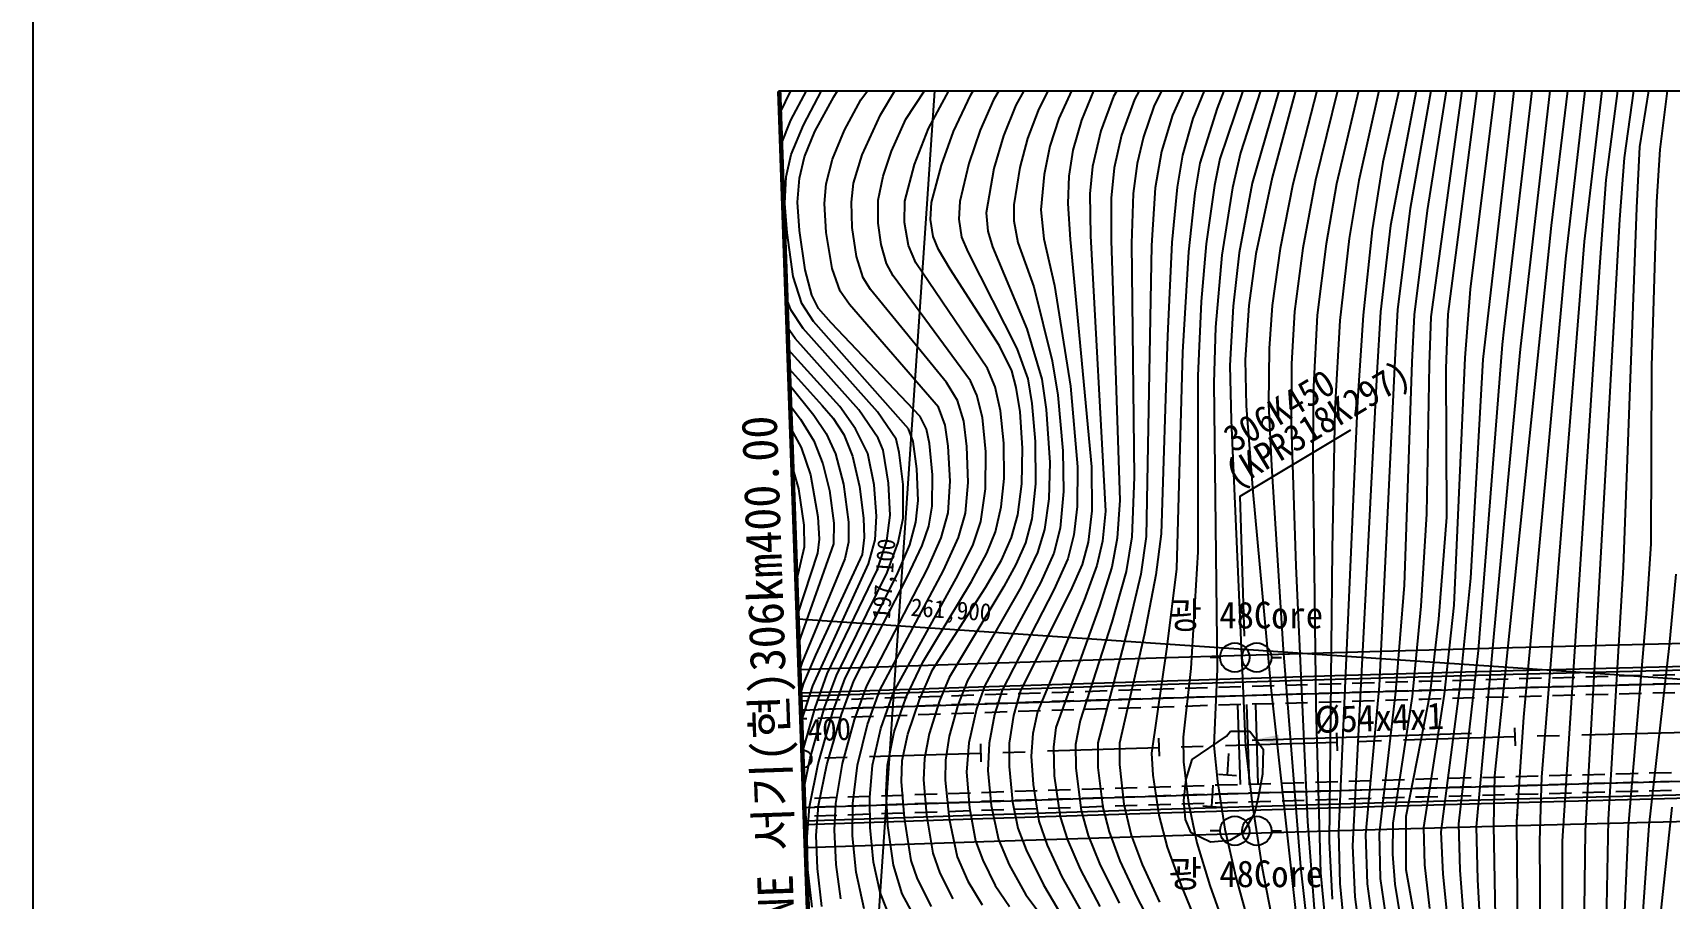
# Model space of a CAD drawing. Header units: millimetres. Extents: x 9574 to 10370, y 1103 to 1809.
# Drawn here: x 9573.9 to 9757.6, y 1460.5 to 1557.7 of the extents above; entities that cross this region are included whole.
import ezdxf
from ezdxf.enums import TextEntityAlignment as Align
from ezdxf.xclip import XClip

# ---------------------------------------------------------------- set-up
doc = ezdxf.new("R2010")
doc.units = ezdxf.units.MM
doc.header["$LTSCALE"] = 10
doc.header["$MEASUREMENT"] = 0
doc.header["$XCLIPFRAME"] = 2
for name, pattern in [('A-CENTR01', [2, 1.25, -0.25, 0.25, -0.25]), ('CENTER', [2, 1.25, -0.25, 0.25, -0.25]), ('HIDDEN', [0.375, 0.25, -0.125])]:
    doc.linetypes.add(name, pattern=pattern)
for name, color, linetype in [('TN-MACL', 6, 'A-CENTR01'), ('TN-TEXT', 3, 'Continuous'), ('TZ-BASE', 253, 'Continuous'), ('TZ-CABL', 4, 'Continuous'), ('TZ-SYMB', 1, 'Continuous')]:
    doc.layers.add(name, color=color, linetype=linetype)
doc.layers.add('TX-PAPR', color=2, linetype='Continuous', plot=False)
doc.styles.add('HANA', font='GulimChe.ttf')
doc.styles.get("Standard").update_dxf_attribs({"font": 'GulimChe.ttf'})
doc.linetypes.add('ZIGZAG', pattern='A,0.0001,-0.2,[131,ltypeshp.shx,S=0.2,R=0,X=-0.2,Y=0],-0.4,[131,ltypeshp.shx,S=0.2,R=180,X=0.2,Y=0],-0.2', length=0.8001)
doc.dimstyles.get("Standard").update_dxf_attribs({"dimtxt": 0.18, "dimasz": 0.18, "dimexe": 0.18, "dimexo": 0.0625, "dimgap": 0.09, "dimtad": 0, "dimtih": 1, "dimtoh": 1, "dimdec": 4, "dimzin": 0, "dimdsep": 46, "dimtxsty": 'Standard', "dimcen": 0.09, "dimadec": 0, "dimazin": 0, "dimtfac": 1, "dimtdec": 4, "dimtofl": 0, "dimtmove": 0, "dimatfit": 3, "dimfxl": 0, "dimtolj": 1, "dimtzin": 0, "dimarcsym": 0})

# ---------------------------------------------------------------- blocks, each defined once
blk = doc.blocks.new('JD-DHGFJ67SF3CG')
at = {"layer": 'TZ-BASE'}
for p, q in [((3.3, -94.3), (22.01, 180)), ((102.68, 118.38, 291), (96.21, 68.42, 291)), ((18.87, 74.57, 255), (32.51, 97.07, 255)), ((6.52, 74, 251), (22.44, 94.78, 251)), ((11.59, 71.85, 253), (26.26, 93.82, 253)), ((33.71, 94.59, 256), (21.44, 74, 256)), ((58.97, 93.95, 269), (50.45, 64.66, 269)), ((60.91, 95.53, 270), (52.69, 65.3, 270)), ((53.76, 92.31, 266), (46.54, 73.06, 266)), ((55.61, 93.07, 267), (46.83, 67.39, 267)), ((56.92, 92.25, 268), (49.17, 68.07, 268)), ((62.46, 93.36, 271), (55.02, 64.52, 271)), ((64.47, 92.9, 272), (57.57, 65, 272)), ((51.99, 91.74, 265), (43.8, 71.91, 265)), ((66.28, 91.54, 273), (59.92, 64.56, 273)), ((68.3, 91.07, 274), (62.42, 64.93, 274)), ((70.06, 89.05, 275), (65.13, 67, 275)), ((71.63, 89.66, 276), (66.01, 59.91, 276)), ((72.88, 88.32, 277), (68.21, 61.82, 277)), ((81.53, 89.68, 282), (78.35, 62.12, 282)), ((83.41, 88.41, 283), (78.72, 48.26, 283)), ((87.56, 89.19, 285), (84.04, 59.88, 285)), ((89.43, 88.84, 286), (85.62, 56.14, 286)), ((91.41, 89.23, 287), (87.72, 58.09, 287)), ((93.24, 88.49, 288), (90.16, 65.02, 288)), ((95.15, 88.38, 289), (92.22, 67.49, 289)), ((97.16, 88.73, 290), (93.96, 68.74, 290)), ((42.73, 88.13, 261), (34.91, 74.39, 261)), ((44.67, 87.98, 262), (37.26, 74.04, 262)), ((46.37, 87.42, 263), (39.43, 73.27, 263)), ((48.39, 87.59, 264), (41.52, 72.27, 264)), ((74.19, 87.17, 278), (70.1, 61.58, 278)), ((75.73, 87.43, 279), (70.52, 49.64, 279)), ((85.4, 88.18, 284), (80.54, 46.01, 284)), ((76.65, 82.43, 280), (72.41, 49.92, 280)), ((27.88, 80.68, 257), (23.95, 73.4, 257)), ((3.5, 74.35, 250), (5.59, 77.6, 250)), ((29.49, 78.88, 258), (26.43, 72.79, 258)), ((-1.31, 71.71, 248), (0.77, 75.68, 248)), ((8.74, 72.31, 252), (10.58, 75.39, 252)), ((31, 76.81, 259), (28.76, 71.89, 259)), ((32.87, 75.58, 260), (31.3, 71.73, 260)), ((77.95, 76.95, 281), (74.94, 52.75, 281)), ((-2.54, 72.54, 247), (-1.25, 75.19, 247)), ((0.08, 71.16, 249), (2.15, 75.03, 249)), ((1.36, 70.46, 250), (3.5, 74.35, 250)), ((4.71, 70.58, 251), (6.52, 74, 251)), ((14.13, 70.79, 254), (16.44, 75.04, 254)), ((16.92, 70.46, 255), (18.87, 74.57, 255)), ((21.44, 74, 256), (19.92, 70.61, 256)), ((34.91, 74.39, 261), (33.46, 70.51, 261)), ((37.26, 74.04, 262), (35.81, 70.02, 262)), ((-2.42, 68.97, 248), (-1.31, 71.71, 248)), ((6.68, 67.83, 252), (8.74, 72.31, 252)), ((9.99, 68.24, 253), (11.59, 71.85, 253)), ((23.95, 73.4, 257), (22.53, 69.96, 257)), ((26.43, 72.79, 258), (25.23, 69.65, 258)), ((28.76, 71.89, 259), (27.75, 68.81, 259)), ((31.3, 71.73, 260), (30.33, 68.36, 260)), ((39.43, 73.27, 263), (38.26, 69.84, 263)), ((41.52, 72.27, 264), (40.3, 68.22, 264)), ((43.8, 71.91, 265), (42.63, 67.81, 265)), ((46.54, 73.06, 266), (44.58, 66.89, 266)), ((-1.28, 67.85, 249), (0.08, 71.16, 249)), ((0.2, 67.6, 250), (1.36, 70.46, 250)), ((3.35, 67.34, 251), (4.71, 70.58, 251)), ((12.55, 66.73, 254), (14.13, 70.79, 254)), ((15.58, 66.67, 255), (16.92, 70.46, 255)), ((19.92, 70.61, 256), (18.65, 66.87, 256)), ((22.53, 69.96, 257), (21.45, 66.29, 257)), ((33.46, 70.51, 261), (32.53, 66.51, 261)), ((35.81, 70.02, 262), (34.97, 66.36, 262)), ((38.26, 69.84, 263), (37.54, 66.85, 263)), ((9.03, 65.42, 253), (9.99, 68.24, 253)), ((25.23, 69.65, 258), (24.37, 66.4, 258)), ((27.75, 68.81, 259), (27.1, 65.63, 259)), ((30.33, 68.36, 260), (29.88, 65.45, 260)), ((40.3, 68.22, 264), (39.58, 64.14, 264)), ((49.17, 68.07, 268), (48.26, 64.12, 268)), ((93.96, 68.74, 290), (93.61, 61.87, 290)), ((96.21, 68.42, 291), (95.84, 62.54, 291)), ((-1.84, 65.35, 249), (-1.28, 67.85, 249)), ((-0.36, 65.2, 250), (0.2, 67.6, 250)), ((2.64, 64.58, 251), (3.35, 67.34, 251)), ((5.72, 64.65, 252), (6.68, 67.83, 252)), ((11.48, 62.63, 254), (12.55, 66.73, 254)), ((14.47, 62.48, 255), (15.58, 66.67, 255)), ((18.65, 66.87, 256), (17.65, 62.58, 256)), ((21.45, 66.29, 257), (20.59, 61.32, 257)), ((24.37, 66.4, 258), (23.7, 62.23, 258)), ((32.53, 66.51, 261), (32.24, 63.46, 261)), ((34.97, 66.36, 262), (34.64, 62.97, 262)), ((37.54, 66.85, 263), (37.09, 63.49, 263)), ((42.63, 67.81, 265), (42.03, 64.21, 265)), ((44.58, 66.89, 266), (44.04, 63.52, 266)), ((46.83, 67.39, 267), (46.23, 64.39, 267)), ((65.13, 67, 275), (63.94, 59.39, 275)), ((92.22, 67.49, 289), (91.69, 60.58, 289)), ((-1.99, 62.37, 249), (-1.84, 65.35, 249)), ((-0.57, 62.53, 250), (-0.36, 65.2, 250)), ((2.47, 62.37, 251), (2.64, 64.58, 251)), ((5.47, 62.53, 252), (5.72, 64.65, 252)), ((8.48, 62.73, 253), (9.03, 65.42, 253)), ((27.1, 65.63, 259), (26.74, 61.65, 259)), ((29.88, 65.45, 260), (29.77, 62.38, 260)), ((46.23, 64.39, 267), (45.29, 57.84, 267)), ((50.45, 64.66, 269), (48.99, 56.84, 269)), ((52.69, 65.3, 270), (50.87, 56.7, 270)), ((55.02, 64.52, 271), (53.61, 57.33, 271)), ((57.57, 65, 272), (56.15, 57.34, 272)), ((59.92, 64.56, 273), (58.76, 57.85, 273)), ((62.42, 64.93, 274), (61.36, 58.44, 274)), ((90.16, 65.02, 288), (89.46, 55.27, 288)), ((-0.36, 59.32, 250), (-0.57, 62.53, 250)), ((5.56, 59.67, 252), (5.47, 62.53, 252)), ((8.49, 60.17, 253), (8.48, 62.73, 253)), ((11.44, 60.22, 254), (11.48, 62.63, 254)), ((14.37, 60.58, 255), (14.47, 62.48, 255)), ((17.65, 62.58, 256), (17.53, 60.6, 256)), ((32.24, 63.46, 261), (32.31, 58.75, 261)), ((34.64, 62.97, 262), (34.62, 58.19, 262)), ((37.09, 63.49, 263), (36.91, 57.87, 263)), ((39.58, 64.14, 264), (39.18, 57.65, 264)), ((42.03, 64.21, 265), (41.46, 57.99, 265)), ((44.04, 63.52, 266), (43.3, 56.95, 266)), ((48.26, 64.12, 268), (47.05, 56.57, 268)), ((95.84, 62.54, 291), (95.28, 44.1, 291)), ((-1.74, 59.08, 249), (-1.99, 62.37, 249)), ((2.65, 59.11, 251), (2.47, 62.37, 251)), ((20.59, 61.32, 257), (20.78, 59.27, 257)), ((23.7, 62.23, 258), (23.72, 60.43, 258)), ((26.74, 61.65, 259), (27.06, 58.41, 259)), ((29.77, 62.38, 260), (30.03, 58.32, 260)), ((68.21, 61.82, 277), (66.79, 50.46, 277)), ((70.1, 61.58, 278), (68.64, 49.85, 278)), ((78.35, 62.12, 282), (76.36, 44.84, 282)), ((93.61, 61.87, 290), (92.11, 21.54, 290)), ((-1.06, 54.16, 249), (-1.74, 59.08, 249)), ((0.27, 54.9, 250), (-0.36, 59.32, 250)), ((3.33, 55.08, 251), (2.65, 59.11, 251)), ((6.06, 56.43, 252), (5.56, 59.67, 252)), ((8.82, 57.75, 253), (8.49, 60.17, 253)), ((11.88, 57.66, 254), (11.44, 60.22, 254)), ((14.66, 58.66, 255), (14.37, 60.58, 255)), ((17.53, 60.6, 256), (17.85, 58.58, 256)), ((20.78, 59.27, 257), (21.31, 57.5, 257)), ((23.72, 60.43, 258), (24.15, 58, 258)), ((63.94, 59.39, 275), (62.92, 49.84, 275)), ((66.01, 59.91, 276), (64.87, 50.2, 276)), ((84.04, 59.88, 285), (79.58, 16.68, 285)), ((91.69, 60.58, 289), (87.83, -8.07, 289)), ((9.4, 55.64, 253), (8.82, 57.75, 253)), ((12.72, 55.69, 254), (11.88, 57.66, 254)), ((15.25, 57.19, 255), (14.66, 58.66, 255)), ((16.55, 54.99, 255), (15.25, 57.19, 255)), ((17.85, 58.58, 256), (18.53, 56.92, 256)), ((21.31, 57.5, 257), (25.15, 48.31, 257)), ((24.15, 58, 258), (25.96, 53.02, 258)), ((27.06, 58.41, 259), (28.29, 53.15, 259)), ((30.03, 58.32, 260), (32.43, 32.79, 260)), ((32.31, 58.75, 261), (33.99, 27.82, 261)), ((34.62, 58.19, 262), (35.6, 29.04, 262)), ((36.91, 57.87, 263), (37.2, 31.64, 263)), ((39.18, 57.65, 264), (38.57, 24.99, 264)), ((41.46, 57.99, 265), (40.94, 47.52, 265)), ((43.3, 56.95, 266), (42.66, 45.67, 266)), ((45.29, 57.84, 267), (44.75, 51.36, 267)), ((53.61, 57.33, 271), (52.69, 50.91, 271)), ((56.15, 57.34, 272), (55.21, 50.25, 272)), ((58.76, 57.85, 273), (57.76, 49.83, 273)), ((61.36, 58.44, 274), (60.3, 49.21, 274)), ((87.72, 58.09, 287), (82.96, -2.03, 287)), ((6.81, 54.02, 252), (6.06, 56.43, 252)), ((10.15, 54.23, 253), (9.4, 55.64, 253)), ((20.74, 43.84, 254), (12.72, 55.69, 254)), ((18.53, 56.92, 256), (24.06, 46.07, 256)), ((47.05, 56.57, 268), (46.35, 48.48, 268)), ((48.99, 56.84, 269), (48.32, 50.82, 269)), ((50.87, 56.7, 270), (50.08, 50.93, 270)), ((85.62, 56.14, 286), (80.93, 4.7, 286)), ((89.46, 55.27, 288), (85.26, -9.23, 288)), ((-0.1, 51.15, 249), (-1.06, 54.16, 249)), ((1.02, 52.06, 250), (0.27, 54.9, 250)), ((4.21, 52.51, 251), (3.33, 55.08, 251)), ((7.63, 52.72, 252), (6.81, 54.02, 252)), ((18.86, 42.45, 253), (10.15, 54.23, 253)), ((22.1, 46.4, 255), (16.55, 54.99, 255)), ((-1.33, 50.44, 248), (-1.81, 51.72, 248)), ((1.79, 50.59, 250), (1.02, 52.06, 250)), ((5.26, 51.03, 251), (4.21, 52.51, 251)), ((16.16, 42.25, 252), (7.63, 52.72, 252)), ((25.96, 53.02, 258), (28.02, 44.68, 258)), ((28.29, 53.15, 259), (30.06, 41.84, 259)), ((74.94, 52.75, 281), (74.34, 45.05, 281)), ((0.05, 48.33, 248), (-1.33, 50.44, 248)), ((1.23, 49.1, 249), (-0.1, 51.15, 249)), ((3.2, 48.97, 250), (1.79, 50.59, 250)), ((15.24, 39.48, 251), (5.26, 51.03, 251)), ((44.75, 51.36, 267), (44.38, 43.03, 267)), ((48.32, 50.82, 269), (47.95, 44.18, 269)), ((50.08, 50.93, 270), (49.68, 44.82, 270)), ((52.69, 50.91, 271), (52.38, 46.07, 271)), ((55.21, 50.25, 272), (54.87, 44.35, 272)), ((57.76, 49.83, 273), (57.33, 41.8, 273)), ((62.92, 49.84, 275), (62.28, 40.2, 275)), ((64.87, 50.2, 276), (64.44, 43.31, 276)), ((66.79, 50.46, 277), (66.5, 45.55, 277)), ((68.64, 49.85, 278), (68.39, 44.56, 278)), ((70.52, 49.64, 279), (70.32, 44.29, 279)), ((72.41, 49.92, 280), (72.22, 43.83, 280)), ((-0.84, 47.22, 247), (-1.7, 48.45, 247)), ((8.41, 38.96, 248), (0.05, 48.33, 248)), ((11.9, 37.06, 249), (1.23, 49.1, 249)), ((13.21, 38.45, 250), (3.2, 48.97, 250)), ((25.15, 48.31, 257), (26.85, 42.65, 257)), ((46.35, 48.48, 268), (46.17, 42.22, 268)), ((60.3, 49.21, 274), (59.76, 39.29, 274)), ((78.72, 48.26, 283), (78.52, 46.53, 283)), ((4.18, 39.56, 246), (-1.61, 45.98, 246)), ((6.32, 39.19, 247), (-0.84, 47.22, 247)), ((23.48, 43.58, 255), (22.1, 46.4, 255)), ((24.06, 46.07, 256), (25.27, 42.67, 256)), ((40.94, 47.52, 265), (40.23, 25.29, 265)), ((52.38, 46.07, 271), (52.3, 39.83, 271)), ((78.52, 46.53, 283), (75.85, 12.17, 283)), ((80.54, 46.01, 284), (79.18, 31.28, 284)), ((28.02, 44.68, 258), (28.65, 40.84, 258)), ((42.66, 45.67, 266), (41.97, 21.34, 266)), ((47.95, 44.18, 269), (48.09, 38.04, 269)), ((49.68, 44.82, 270), (49.79, 39.65, 270)), ((54.87, 44.35, 272), (54.83, 37.58, 272)), ((66.5, 45.55, 277), (64.71, 8.21, 277)), ((68.39, 44.56, 278), (67.53, 19.52, 278)), ((70.32, 44.29, 279), (70.02, 27.52, 279)), ((74.34, 45.05, 281), (73.09, 17.26, 281)), ((76.36, 44.84, 282), (74.99, 20.28, 282)), ((95.28, 44.1, 291), (95.21, 24.15, 291)), ((-1.53, 43.8, 245), (2.18, 39.69, 245)), ((19.54, 40.85, 253), (18.86, 42.45, 253)), ((21.61, 41.79, 254), (20.74, 43.84, 254)), ((23.97, 41.69, 255), (23.48, 43.58, 255)), ((25.27, 42.67, 256), (25.74, 39.92, 256)), ((26.85, 42.65, 257), (27.32, 39.25, 257)), ((44.38, 43.03, 267), (44.37, 23.24, 267)), ((64.44, 43.31, 276), (61.71, -9.75, 276)), ((72.22, 43.83, 280), (72.27, 27.16, 280)), ((-1.47, 42.02, 244), (1.24, 38.59, 244)), ((17.37, 40.23, 252), (16.16, 42.25, 252)), ((20.18, 38.32, 253), (19.54, 40.85, 253)), ((22.22, 39.1, 254), (21.61, 41.79, 254)), ((24.4, 38.97, 255), (23.97, 41.69, 255)), ((28.65, 40.84, 258), (29.21, 34.6, 258)), ((30.06, 41.84, 259), (30.85, 32.79, 259)), ((46.17, 42.22, 268), (46.53, 10.07, 268)), ((57.33, 41.8, 273), (57.29, 33.57, 273)), ((-1.39, 39.68, 243), (-0.23, 38.14, 243)), ((1.24, 38.59, 244), (2.63, 36.54, 244)), ((2.18, 39.69, 245), (3.44, 38.27, 245)), ((5.93, 37.07, 246), (4.18, 39.56, 246)), ((8.47, 36.02, 247), (6.32, 39.19, 247)), ((10.5, 35.9, 248), (8.41, 38.96, 248)), ((15.99, 37.49, 251), (15.24, 39.48, 251)), ((18.08, 37.93, 252), (17.37, 40.23, 252)), ((22.57, 35.47, 254), (22.22, 39.1, 254)), ((24.69, 34.9, 255), (24.4, 38.97, 255)), ((25.74, 39.92, 256), (26.12, 35.63, 256)), ((27.32, 39.25, 257), (27.74, 33.27, 257)), ((49.79, 39.65, 270), (50.52, 29.99, 270)), ((52.3, 39.83, 271), (52.64, 32.92, 271)), ((59.76, 39.29, 274), (59.45, 23.5, 274)), ((62.28, 40.2, 275), (60.16, -8.17, 275)), ((-1.3, 37.04, 242), (-0.16, 34.97, 242)), ((-0.23, 38.14, 243), (1.26, 35.72, 243)), ((3.44, 38.27, 245), (4.61, 36.44, 245)), ((7.32, 34.29, 246), (5.93, 37.07, 246)), ((12.39, 35.63, 249), (11.9, 37.06, 249)), ((13.91, 37.03, 250), (13.21, 38.45, 250)), ((14.24, 35.43, 250), (13.91, 37.03, 250)), ((16.35, 35.1, 251), (15.99, 37.49, 251)), ((18.43, 35.09, 252), (18.08, 37.93, 252)), ((20.55, 34.49, 253), (20.18, 38.32, 253)), ((48.09, 38.04, 269), (49.72, 1.4, 269)), ((54.83, 37.58, 272), (55.36, 21.64, 272)), ((-0.16, 34.97, 242), (0.87, 31.9, 242)), ((1.26, 35.72, 243), (2.28, 33.12, 243)), ((2.63, 36.54, 244), (3.67, 34.24, 244)), ((4.61, 36.44, 245), (5.6, 33.99, 245)), ((9.03, 34.67, 247), (8.47, 36.02, 247)), ((10.85, 34.41, 248), (10.5, 35.9, 248)), ((12.8, 32.59, 249), (12.39, 35.63, 249)), ((14.56, 31.89, 250), (14.24, 35.43, 250)), ((16.57, 31.19, 251), (16.35, 35.1, 251)), ((18.57, 31.05, 252), (18.43, 35.09, 252)), ((22.61, 31.5, 254), (22.57, 35.47, 254)), ((26.12, 35.63, 256), (26.15, 30.88, 256)), ((2.28, 33.12, 243), (3, 30.14, 243)), ((3.67, 34.24, 244), (4.59, 30.84, 244)), ((5.6, 33.99, 245), (6.39, 30.57, 245)), ((8.01, 30.76, 246), (7.32, 34.29, 246)), ((9.64, 30.96, 247), (9.03, 34.67, 247)), ((11.29, 30.8, 248), (10.85, 34.41, 248)), ((20.53, 30.34, 253), (20.55, 34.49, 253)), ((24.62, 30.89, 255), (24.69, 34.9, 255)), ((27.74, 33.27, 257), (27.63, 29.21, 257)), ((29.21, 34.6, 258), (29.28, 30.02, 258)), ((57.29, 33.57, 273), (57.6, 5.9, 273)), ((-1.15, 32.71, 241), (-0.47, 30.32, 241)), ((0.87, 31.9, 242), (1.72, 27.2, 242)), ((12.95, 29, 249), (12.8, 32.59, 249)), ((14.55, 28.39, 250), (14.56, 31.89, 250)), ((22.28, 28.32, 254), (22.61, 31.5, 254)), ((30.85, 32.79, 259), (30.82, 28.34, 259)), ((32.43, 32.79, 260), (32.47, 27.86, 260)), ((37.2, 31.64, 263), (36.96, 24.95, 263)), ((52.64, 32.92, 271), (53.96, 12.3, 271)), ((79.18, 31.28, 284), (75.6, -7.62, 284)), ((-0.47, 30.32, 241), (0.15, 26.23, 241)), ((3, 30.14, 243), (3.49, 26.47, 243)), ((4.59, 30.84, 244), (5.15, 26.6, 244)), ((6.39, 30.57, 245), (6.82, 27.02, 245)), ((8.3, 27.27, 246), (8.01, 30.76, 246)), ((9.81, 27.37, 247), (9.64, 30.96, 247)), ((11.28, 27.03, 248), (11.29, 30.8, 248)), ((16.34, 27.63, 251), (16.57, 31.19, 251)), ((18.27, 27.59, 252), (18.57, 31.05, 252)), ((20, 26.65, 253), (20.53, 30.34, 253)), ((24.14, 27.41, 255), (24.62, 30.89, 255)), ((26.15, 30.88, 256), (25.71, 26.94, 256)), ((29.28, 30.02, 258), (28.89, 25.9, 258)), ((50.52, 29.99, 270), (52.6, 7.66, 270)), ((12.71, 26.6, 249), (12.95, 29, 249)), ((14.15, 26.15, 250), (14.55, 28.39, 250)), ((15.56, 24.81, 251), (16.34, 27.63, 251)), ((17.5, 24.85, 252), (18.27, 27.59, 252)), ((21.64, 25.51, 254), (22.28, 28.32, 254)), ((27.63, 29.21, 257), (27.16, 25.76, 257)), ((30.82, 28.34, 259), (30.45, 25.16, 259)), ((32.47, 27.86, 260), (32.06, 24.35, 260)), ((33.99, 27.82, 261), (33.66, 24.44, 261)), ((35.6, 29.04, 262), (35.32, 24.78, 262)), ((0.15, 26.23, 241), (0.16, 23.77, 241)), ((1.72, 27.2, 242), (1.85, 24.68, 242)), ((3.49, 26.47, 243), (3.48, 24.16, 243)), ((5.15, 26.6, 244), (5.15, 24.34, 244)), ((6.82, 27.02, 245), (6.9, 24.88, 245)), ((8.13, 24.59, 246), (8.3, 27.27, 246)), ((9.44, 24.48, 247), (9.81, 27.37, 247)), ((10.74, 24.29, 248), (11.28, 27.03, 248)), ((12.02, 24.04, 249), (12.71, 26.6, 249)), ((13.4, 23.97, 250), (14.15, 26.15, 250)), ((19.13, 24.07, 253), (20, 26.65, 253)), ((23.43, 24.86, 255), (24.14, 27.41, 255)), ((25.71, 26.94, 256), (25, 24.27, 256)), ((27.16, 25.76, 257), (26.38, 23.16, 257)), ((28.89, 25.9, 258), (28.19, 23.12, 258)), ((70.02, 27.52, 279), (69.41, 17.14, 279)), ((72.27, 27.16, 280), (71.39, 15.68, 280)), ((3.48, 24.16, 243), (-0.46, 13.01, 243)), ((1.85, 24.68, 242), (1.68, 23.1, 242)), ((5.15, 24.34, 244), (4.72, 22.45, 244)), ((6.9, 24.88, 245), (6.67, 22.96, 245)), ((7.41, 21.89, 246), (8.13, 24.59, 246)), ((8.35, 21.21, 247), (9.44, 24.48, 247)), ((9.47, 20.93, 248), (10.74, 24.29, 248)), ((10.58, 20.63, 249), (12.02, 24.04, 249)), ((11.75, 20.39, 250), (13.4, 23.97, 250)), ((14.01, 21.33, 251), (15.56, 24.81, 251)), ((15.8, 21.16, 252), (17.5, 24.85, 252)), ((17.46, 20.68, 253), (19.13, 24.07, 253)), ((20.67, 23.1, 254), (21.64, 25.51, 254)), ((22.31, 22.32, 255), (23.43, 24.86, 255)), ((25, 24.27, 256), (23.95, 21.84, 256)), ((30.45, 25.16, 259), (29.76, 22.48, 259)), ((32.06, 24.35, 260), (31.38, 21.83, 260)), ((33.66, 24.44, 261), (33.04, 21.7, 261)), ((35.32, 24.78, 262), (34.72, 21.54, 262)), ((36.96, 24.95, 263), (36.31, 21.03, 263)), ((38.57, 24.99, 264), (37.96, 20.76, 264)), ((40.23, 25.29, 265), (39.64, 20.68, 265)), ((95.21, 24.15, 291), (94.71, 16.3, 291)), ((0.16, 23.77, 241), (-0.7, 20.06, 241)), ((1.68, 23.1, 242), (-0.57, 16.27, 242)), ((4.72, 22.45, 244), (-0.04, 10.88, 244)), ((6.67, 22.96, 245), (1.46, 11.64, 245)), ((18.96, 19.91, 254), (20.67, 23.1, 254)), ((20.53, 19.23, 255), (22.31, 22.32, 255)), ((26.38, 23.16, 257), (24.52, 19.32, 257)), ((28.19, 23.12, 258), (26.71, 19.78, 258)), ((29.76, 22.48, 259), (28.21, 18.99, 259)), ((44.37, 23.24, 267), (43.56, 10.16, 267)), ((59.45, 23.5, 274), (59.11, -9.29, 274)), ((1.13, 8.19, 246), (7.41, 21.89, 246)), ((2.77, 9.55, 247), (8.35, 21.21, 247)), ((3.8, 9.37, 248), (9.47, 20.93, 248)), ((4.78, 9.07, 249), (10.58, 20.63, 249)), ((5.73, 8.78, 250), (11.75, 20.39, 250)), ((7.2, 8.19, 251), (14.01, 21.33, 251)), ((8.65, 7.71, 252), (15.8, 21.16, 252)), ((10.19, 7.46, 253), (17.46, 20.68, 253)), ((23.95, 21.84, 256), (22.58, 19.37, 256)), ((31.38, 21.83, 260), (30.05, 18.87, 260)), ((33.04, 21.7, 261), (31.59, 17.83, 261)), ((34.72, 21.54, 262), (33.31, 17.14, 262)), ((36.31, 21.03, 263), (34.72, 15.35, 263)), ((37.96, 20.76, 264), (36.66, 15.19, 264)), ((39.64, 20.68, 265), (38.38, 14.06, 265)), ((41.97, 21.34, 266), (40.89, 12.57, 266)), ((55.36, 21.64, 272), (56.66, -7.04, 272)), ((74.99, 20.28, 282), (73.75, 7.96, 282)), ((92.11, 21.54, 290), (90.42, -6.82, 290)), ((98.03, 20.74, 292), (97.28, 12.73, 292)), ((13.51, 10.87, 254), (18.96, 19.91, 254)), ((14.56, 10.01, 255), (20.53, 19.23, 255)), ((22.58, 19.37, 256), (16.44, 9.16, 256)), ((24.52, 19.32, 257), (18.5, 8.79, 257)), ((26.71, 19.78, 258), (20.45, 8.24, 258)), ((28.21, 18.99, 259), (22.4, 7.73, 259)), ((30.05, 18.87, 260), (24.45, 7.67, 260)), ((67.53, 19.52, 278), (66.56, 7.53, 278)), ((31.59, 17.83, 261), (26.35, 5.27, 261)), ((33.31, 17.14, 262), (28.43, 3.52, 262)), ((69.41, 17.14, 279), (68.41, 7.01, 279)), ((73.09, 17.26, 281), (72.01, 7.27, 281)), ((79.58, 16.68, 285), (77.66, -1.88, 285)), ((-0.55, 15.73), (79.75, 10.25)), ((34.72, 15.35, 263), (31.14, 4.3, 263)), ((36.66, 15.19, 264), (33.12, 1.81, 264)), ((71.39, 15.68, 280), (70.44, 7.58, 280)), ((94.71, 16.3, 291), (92.67, -7.57, 291)), ((38.38, 14.06, 265), (35.57, 1.78, 265)), ((1.46, 11.64, 245), (0.09, 8.49, 245)), ((40.89, 12.57, 266), (39.15, 0.64, 266)), ((53.96, 12.3, 271), (55.88, -12.1, 271)), ((75.85, 12.17, 283), (73.63, -7.28, 283)), ((97.28, 12.73, 292), (95.01, -7.47, 292)), ((-0.04, 10.88, 244), (-0.35, 9.98, 244)), ((1.39, 5.75, 247), (2.77, 9.55, 247)), ((2.47, 5.77, 248), (3.8, 9.37, 248)), ((11.61, 6.94, 254), (13.51, 10.87, 254)), ((13.1, 6.64, 255), (14.56, 10.01, 255)), ((43.56, 10.16, 267), (42.7, 2.45, 267)), ((46.53, 10.07, 268), (46.17, 1.5, 268)), ((79.75, 10.25), (698.74, -31.97)), ((0.09, 8.49, 245), (-0.26, 7.37, 245)), ((-0.15, 4.22, 246), (1.13, 8.19, 246)), ((3.4, 5.29, 249), (4.78, 9.07, 249)), ((4.35, 4.98, 250), (5.73, 8.78, 250)), ((5.81, 4.4, 251), (7.2, 8.19, 251)), ((7.28, 3.88, 252), (8.65, 7.71, 252)), ((8.76, 3.42, 253), (10.19, 7.46, 253)), ((16.44, 9.16, 256), (15.36, 6.53, 256)), ((18.5, 8.79, 257), (17.42, 6.02, 257)), ((20.45, 8.24, 258), (19.52, 5.62, 258)), ((22.4, 7.73, 259), (21.55, 4.99, 259)), ((24.45, 7.67, 260), (23.68, 4.89, 260)), ((52.6, 7.66, 270), (55.61, -19.73, 270)), ((64.71, 8.21, 277), (63.2, -8.49, 277)), ((66.56, 7.53, 278), (64.71, -8.38, 278)), ((70.44, 7.58, 280), (70.17, 6.1, 280)), ((73.75, 7.96, 282), (71.66, -8.2, 282)), ((-0.03, 0.73, 247), (1.39, 5.75, 247)), ((0.84, 0.08, 248), (2.47, 5.77, 248)), ((10.27, 3.04, 254), (11.61, 6.94, 254)), ((11.79, 2.78, 255), (13.1, 6.64, 255)), ((15.36, 6.53, 256), (14.2, 2.83, 256)), ((17.42, 6.02, 257), (16.46, 2.55, 257)), ((19.52, 5.62, 258), (18.64, 1.79, 258)), ((57.6, 5.9, 273), (58.14, -12.8, 273)), ((68.41, 7.01, 279), (66.26, -7.22, 279)), ((70.17, 6.1, 280), (67.71, -6.47, 280)), ((72.01, 7.27, 281), (69.69, -7.69, 281)), ((1.73, -0.56, 249), (3.4, 5.29, 249)), ((2.71, -0.65, 250), (4.35, 4.98, 250)), ((4.49, -0.5, 251), (5.81, 4.4, 251)), ((6.16, -0.71, 252), (7.28, 3.88, 252)), ((21.55, 4.99, 259), (20.94, 1.77, 259)), ((23.68, 4.89, 260), (23.19, 1.78, 260)), ((26.35, 5.27, 261), (25.84, 2.85, 261)), ((31.14, 4.3, 263), (30.64, 1.63, 263)), ((80.93, 4.7, 286), (80.14, -7.01, 286)), ((7.85, -0.69, 253), (8.76, 3.42, 253)), ((9.52, -0.71, 254), (10.27, 3.04, 254)), ((11.18, -0.18, 255), (11.79, 2.78, 255)), ((14.2, 2.83, 256), (13.67, 0.03, 256)), ((16.46, 2.55, 257), (16.05, -0.15, 257)), ((25.84, 2.85, 261), (25.67, 0.31, 261)), ((28.43, 3.52, 262), (28.16, 1.31, 262)), ((39.95, 2.32), (40.01, 0.32)), ((42.7, 2.45, 267), (42.75, -0.34, 267)), ((43.71, -0.07, 271.83), (47.59, 2.54, 271.83)), ((47.59, 2.54, 271.83), (48.03, 3.12, 271.83)), ((48.03, 3.12, 271.83), (50.21, 3.11, 271.83)), ((50.21, 3.11, 271.83), (51.68, 1.11, 271.83)), ((59.94, 2.92), (60, 0.92)), ((79.93, 3.48), (79.99, 1.48)), ((79.93, 3.48), (79.99, 1.48)), ((-0.03, 1), (0.03, -1)), ((0.12, -3.36, 248), (0.84, 0.08, 248)), ((13.67, 0.03, 256), (13.57, -2.35, 256)), ((18.64, 1.79, 258), (18.39, -1.49, 258)), ((19.96, 1.68), (20.02, -0.32)), ((20.94, 1.77, 259), (20.8, -1.31, 259)), ((23.19, 1.78, 260), (23.17, -0.86, 260)), ((25.67, 0.31, 261), (25.86, -2.88, 261)), ((28.16, 1.31, 262), (28.25, -1.9, 262)), ((30.64, 1.63, 263), (30.65, -1.05, 263)), ((33.12, 1.81, 264), (33.13, -0.97, 264)), ((35.57, 1.78, 265), (35.58, -0.62, 265)), ((39.15, 0.64, 266), (39.31, -1.83, 266)), ((46.17, 1.5, 268), (46.56, -2.54, 268)), ((47.69, -1.79, 271.22), (47.85, 0.61, 271.22)), ((49.72, 1.4, 269), (50.45, -5.04, 269)), ((51.68, 1.11, 271.83), (51.62, -1.7, 271.83)), ((0.75, -5.37, 249), (1.73, -0.56, 249)), ((1.77, -5.24, 250), (2.71, -0.65, 250)), ((3.73, -5.02, 251), (4.49, -0.5, 251)), ((5.62, -5, 252), (6.16, -0.71, 252)), ((7.54, -4.32, 253), (7.85, -0.69, 253)), ((9.39, -3.75, 254), (9.52, -0.71, 254)), ((11.09, -2.52, 255), (11.18, -0.18, 255)), ((16.05, -0.15, 257), (16, -2.39, 257)), ((18.39, -1.49, 258), (18.72, -5.49, 258)), ((20.8, -1.31, 259), (21.15, -5.24, 259)), ((23.17, -0.86, 260), (23.55, -4.83, 260)), ((30.65, -1.05, 263), (31.26, -5.78, 263)), ((33.13, -0.97, 264), (33.68, -5.45, 264)), ((35.58, -0.62, 265), (36.06, -5.07, 265)), ((39.31, -1.83, 266), (39.97, -6.32, 266)), ((42.75, -0.34, 267), (43.31, -4.98, 267)), ((43.06, -2.28, 271.83), (43.71, -0.07, 271.83)), ((46.69, -1.72, 271.22), (48.69, -1.86, 271.22)), ((51.62, -1.7, 271.83), (51.13, -4.33, 271.83)), ((11.45, -6.63, 255), (11.09, -2.52, 255)), ((13.57, -2.35, 256), (13.89, -6.3, 256)), ((16, -2.39, 257), (16.44, -6.74, 257)), ((25.86, -2.88, 261), (26.53, -6.98, 261)), ((28.25, -1.9, 262), (28.92, -6.49, 262)), ((42.79, -4.68, 271.83), (43.06, -2.28, 271.83)), ((45.93, -5.35, 271.23), (46.1, -2.95, 271.23)), ((46.56, -2.54, 268), (47.38, -7.9, 268)), ((77.66, -1.88, 285), (77.55, -7.45, 285)), ((82.96, -2.03, 287), (82.7, -9.2, 287)), ((0.49, -8.74, 249), (0.75, -5.37, 249)), ((1.53, -8.58, 250), (1.77, -5.24, 250)), ((3.58, -7.98, 251), (3.73, -5.02, 251)), ((5.61, -8.64, 252), (5.62, -5, 252)), ((7.57, -7.71, 253), (7.54, -4.32, 253)), ((9.56, -7.47, 254), (9.39, -3.75, 254)), ((18.72, -5.49, 258), (19.4, -9.19, 258)), ((21.15, -5.24, 259), (21.97, -9.04, 259)), ((23.55, -4.83, 260), (24.17, -7.79, 260)), ((33.68, -5.45, 264), (34.4, -8.19, 264)), ((36.06, -5.07, 265), (36.87, -8.55, 265)), ((42.97, -6.8, 271.83), (42.79, -4.68, 271.83)), ((43.31, -4.98, 267), (44.24, -9.42, 267)), ((44.94, -5.28, 271.23), (46.93, -5.41, 271.23)), ((50.45, -5.04, 269), (51.59, -12.26, 269)), ((51.13, -4.33, 271.83), (50.72, -6.14, 271.83)), ((97.57, -5.41, 293), (95.82, -21.83, 293)), ((12.18, -11.39, 255), (11.45, -6.63, 255)), ((13.89, -6.3, 256), (14.62, -10.59, 256)), ((16.44, -6.74, 257), (17.36, -11, 257)), ((26.53, -6.98, 261), (27.45, -9.69, 261)), ((28.92, -6.49, 262), (29.74, -9.08, 262)), ((31.26, -5.78, 263), (32.07, -8.61, 263)), ((39.97, -6.32, 266), (40.91, -9.92, 266)), ((43.63, -8.28, 271.83), (42.97, -6.8, 271.83)), ((50.72, -6.14, 271.83), (49.45, -8.27, 271.83)), ((56.66, -7.04, 272), (57.51, -17.82, 272)), ((66.26, -7.22, 279), (66.23, -10.7, 279)), ((67.71, -6.47, 280), (67.73, -12.43, 280)), ((73.63, -7.28, 283), (73.76, -12.48, 283)), ((80.2, -6.19, 286), (80.14, -7.01, 286)), ((80.14, -7.01, 286), (80.27, -20.18, 286)), ((80.14, -7.01, 286), (80.27, -20.18, 286)), ((90.42, -6.82, 290), (90.2, -18.48, 290)), ((0.6, -12.42, 249), (0.49, -8.74, 249)), ((1.66, -12.29, 250), (1.53, -8.58, 250)), ((3.75, -11.86, 251), (3.58, -7.98, 251)), ((6.01, -12.7, 252), (5.61, -8.64, 252)), ((7.97, -11.58, 253), (7.57, -7.71, 253)), ((10.2, -11.94, 254), (9.56, -7.47, 254)), ((21.97, -9.04, 259), (23.18, -11.91, 259)), ((24.17, -7.79, 260), (25.08, -10.19, 260)), ((29.74, -9.08, 262), (31.15, -12.38, 262)), ((32.07, -8.61, 263), (33.31, -11.74, 263)), ((34.4, -8.19, 264), (35.6, -11.44, 264)), ((36.87, -8.55, 265), (38.1, -11.85, 265)), ((45.78, -9.36, 271.83), (43.63, -8.28, 271.83)), ((47.95, -9.16, 271.83), (45.78, -9.36, 271.83)), ((47.38, -7.9, 268), (48.62, -13.29, 268)), ((49.45, -8.27, 271.83), (47.95, -9.16, 271.83)), ((60.16, -8.17, 275), (60.3, -13.97, 275)), ((63.2, -8.49, 277), (63.38, -14.02, 277)), ((64.71, -8.38, 278), (64.84, -13.41, 278)), ((69.69, -7.69, 281), (69.82, -11.91, 281)), ((71.66, -8.2, 282), (71.85, -12.94, 282)), ((75.6, -7.62, 284), (75.74, -13.54, 284)), ((77.55, -7.45, 285), (77.81, -21.65, 285)), ((87.83, -8.07, 289), (87.68, -21.76, 289)), ((92.67, -7.57, 291), (91.91, -25.09, 291)), ((95.01, -7.47, 292), (93.84, -23.7, 292)), ((14.62, -10.59, 256), (15.4, -12.82, 256)), ((17.36, -11, 257), (18.56, -13.73, 257)), ((19.4, -9.19, 258), (20.21, -11.38, 258)), ((25.08, -10.19, 260), (27.02, -14.15, 260)), ((27.45, -9.69, 261), (29.09, -13.25, 261)), ((40.91, -9.92, 266), (42.49, -14.22, 266)), ((44.24, -9.42, 267), (45.7, -14.21, 267)), ((59.11, -9.29, 274), (59.43, -15.75, 274)), ((61.71, -9.75, 276), (62, -15.49, 276)), ((66.23, -10.7, 279), (66.47, -14.05, 279)), ((82.7, -9.2, 287), (82.84, -23.77, 287)), ((85.26, -9.23, 288), (85.27, -24.62, 288)), ((1.08, -16.65, 249), (0.6, -12.42, 249)), ((2.14, -16.57, 250), (1.66, -12.29, 250)), ((4.29, -15.71, 251), (3.75, -11.86, 251)), ((6.92, -16.85, 252), (6.01, -12.7, 252)), ((8.7, -14.99, 253), (7.97, -11.58, 253)), ((11.17, -15.14, 254), (10.2, -11.94, 254)), ((12.9, -13.46, 255), (12.18, -11.39, 255)), ((15.4, -12.82, 256), (16.85, -15.71, 256)), ((20.21, -11.38, 258), (21.63, -14.22, 258)), ((23.18, -11.91, 259), (25.07, -15.27, 259)), ((31.15, -12.38, 262), (33.37, -16.58, 262)), ((33.31, -11.74, 263), (35.54, -16.18, 263)), ((35.6, -11.44, 264), (37.57, -15.58, 264)), ((38.1, -11.85, 265), (40.07, -16.07, 265)), ((51.59, -12.26, 269), (54.59, -27.59, 269)), ((55.88, -12.1, 271), (57.28, -24.59, 271)), ((58.14, -12.8, 273), (58.87, -20.63, 273)), ((67.73, -12.43, 280), (68.96, -19.31, 280)), ((69.82, -11.91, 281), (70.36, -16.79, 281)), ((73.76, -12.48, 283), (74.47, -21.56, 283)), ((14.46, -16.58, 255), (12.9, -13.46, 255)), ((18.56, -13.73, 257), (20.16, -16.39, 257)), ((21.63, -14.22, 258), (23.23, -16.57, 258)), ((27.02, -14.15, 260), (29.59, -18.44, 260)), ((29.09, -13.25, 261), (31.61, -17.7, 261)), ((42.49, -14.22, 266), (49.92, -32.38, 266)), ((45.7, -14.21, 267), (50.09, -26.52, 267)), ((48.62, -13.29, 268), (51.99, -25.3, 268)), ((60.3, -13.97, 275), (60.88, -20.07, 275)), ((63.38, -14.02, 277), (64.39, -21.57, 277)), ((64.84, -13.41, 278), (65.8, -20.13, 278)), ((66.47, -14.05, 279), (69.54, -32.57, 279)), ((71.85, -12.94, 282), (72.53, -19.65, 282)), ((75.74, -13.54, 284), (76.33, -23.43, 284)), ((9.47, -16.97, 253), (8.7, -14.99, 253)), ((12.66, -17.92, 254), (11.17, -15.14, 254)), ((25.07, -15.27, 259), (34.23, -27.43, 259)), ((37.57, -15.58, 264), (46.25, -32.29, 264)), ((62, -15.49, 276), (63.02, -23.39, 276))]:
    blk.add_line(p, q, dxfattribs=at)
at = {"layer": 'TZ-BASE', "linetype": 'CENTER', "flags": 128}
blk.add_lwpolyline([(699.86, 0, 0.015501), (79.96, 2.48), (0, 0)], format="xyb", dxfattribs=at)
at = {"layer": 'TZ-BASE'}
blk.add_circle((0, 0), 1, dxfattribs=at)
for radius, start, end in [(10010, 87.994643, 91.546982), (10010, 87.994643, 91.546982), (10007.4, 87.994643, 91.546982), (10007, 87.994643, 91.546982), (10010, 91.546982, 92.005348), (10010, 91.546982, 92.005348), (10007.4, 91.546982, 92.005348), (10007, 91.546982, 92.005348), (9993, 87.994643, 91.546982), (9992.6, 87.994643, 91.546982), (9993, 91.546982, 92.005348), (9992.6, 91.546982, 92.005348), (9990, 87.994643, 91.546982), (9990, 87.994643, 91.546982), (9990, 91.546982, 92.005348), (9990, 91.546982, 92.005348)]:
    blk.add_arc((349.93, -9993.88), radius, start, end, dxfattribs=at)
at = {"layer": 'TZ-BASE', "style": 'HANA'}
for s, height, rotation, p in [('197,100', 2, 86.0983, (9.8, 15.64)), ('261,900', 2, 356.0983, (12.08, 16.06)), ('400', 2.5, 2.0053, (0.62, 1.98))]:
    blk.add_text(s, height=height, rotation=rotation, dxfattribs=at).set_placement(p)

msp = doc.modelspace()

# ---------------------------------------------------------------- linework, layer by layer
at = {"layer": 'TN-MACL', "const_width": 0.5}
msp.add_lwpolyline([(9657.69, 1551.1), (9662.94, 1401.19)], dxfattribs=at)
at = {"layer": 'TX-PAPR'}
msp.add_lwpolyline([(9573.89, 1103.05), (10369.89, 1103.05), (10369.89, 1619.05), (9573.89, 1619.05)], close=True, dxfattribs=at)
at = {"layer": 'TX-PAPR', "flags": 128}
msp.add_lwpolyline([(10357.55, 1401.15), (9662.94, 1401.15), (9657.69, 1551.15), (10362.8, 1551.15), (10357.55, 1401.15)], dxfattribs=at)
at = {"layer": 'TZ-BASE', "flags": 128}
msp.add_lwpolyline([(9709.91, 1489.94), (9709.43, 1505.64), (9721.86, 1513.11)], dxfattribs=at)
at = {"layer": 'TZ-CABL', "linetype": 'HIDDEN'}
for points in [[(9660.11, 1482.64, -0.009293), (10031.97, 1488.75, -0.008207), (10360.4, 1482.64, -0.008207)], [(9660.14, 1481.64, -0.009293), (10031.97, 1487.75, -0.008207), (10360.37, 1481.64, -0.008207)], [(9660.18, 1480.64, -0.009293), (10031.97, 1486.75, -0.008207), (10360.33, 1480.64, -0.008207)], [(9660.47, 1471.68, -0.009274), (10031.59, 1477.75, -0.008207), (10360.02, 1471.65)], [(9660.51, 1470.68, -0.009274), (10031.59, 1476.75, -0.008207), (10359.98, 1470.65)], [(9660.54, 1469.68, -0.009274), (10031.59, 1475.75, -0.008207), (10359.95, 1469.65)]]:
    msp.add_lwpolyline(points, format="xyb", dxfattribs=at)
at = {"layer": 'TZ-CABL', "linetype": 'ZIGZAG', "ltscale": 0.5}
for points in [[(9660.14, 1481.64, -0.009293), (10031.97, 1487.75, -0.008207), (10360.37, 1481.64, -0.008207)], [(9660.51, 1470.68, -0.009274), (10031.59, 1476.75, -0.008207), (10359.98, 1470.65)]]:
    msp.add_lwpolyline(points, format="xyb", dxfattribs=at)
at = {"layer": 'TZ-CABL'}
for points in [[(9709.15, 1482.24), (9709.43, 1473.27)], [(9711.15, 1482.3), (9711.43, 1473.33)]]:
    msp.add_lwpolyline(points, dxfattribs=at)
at = {"layer": 'TZ-CABL', "linetype": 'ZIGZAG', "ltscale": 0.5}
msp.add_lwpolyline([(9710.15, 1482.27), (9710.43, 1473.3)], dxfattribs=at)
at = {"layer": 'TZ-SYMB', "linetype": 'ByBlock', "ltscale": 5}
for points in [[(9707.2, 1487.54), (9706.06, 1487.54)], [(9712.93, 1487.54), (9714.08, 1487.54)], [(9707.2, 1468.08), (9706.06, 1468.08)], [(9712.93, 1468.08), (9714.08, 1468.08)]]:
    msp.add_lwpolyline(points, dxfattribs=at)
for centre in [(9708.83, 1487.54), (9711.3, 1487.54), (9708.83, 1468.08), (9711.3, 1468.08)]:
    msp.add_circle(centre, 1.64, dxfattribs=at)

# ---------------------------------------------------------------- block references
at = {"layer": 'TZ-BASE'}
ref = msp.add_blockref('JD-DHGFJ67SF3CG', (9660.32, 1476.15), dxfattribs=at)
XClip(ref).set_block_clipping_path([(697.2310137717, -75.0000549746), (2.6260664882, -75.000000207), (-2.6260664881, 75.0000002071), (702.4831704018, 74.9999446113)])

# ---------------------------------------------------------------- texts
at = {"layer": 'TN-MACL'}
msp.add_text('MATCH LINE 서기(현)306㎞400.00', height=4, rotation=92.0053, dxfattribs=at).set_placement((9656.75, 1476.02), align=Align.MIDDLE_CENTER)
at = {"layer": 'TN-TEXT', "extrusion": (-5.48271e-08, -3.84622e-07, 1)}
msp.add_text('광 48Core', height=3, dxfattribs=at).set_placement((9710.07, 1492.34, 0), align=Align.MIDDLE)
at = {"layer": 'TN-TEXT', "extrusion": (-5.48271e-08, 3.84622e-07, 1)}
msp.add_text('광 48Core', height=3, dxfattribs=at).set_placement((9710.07, 1463.29, 0), align=Align.MIDDLE)
at = {"layer": 'TZ-BASE'}
for s, p in [('306K450', (9708.77, 1510.49)), ('(KPR318K297)', (9708.89, 1506.48))]:
    msp.add_text(s, height=3, rotation=31.0149, dxfattribs=at).set_placement(p)
msp.add_text('Ø54x4x1', height=3, rotation=1.828, dxfattribs=at).set_placement((9725.06, 1480.79), align=Align.MIDDLE)

# ---------------------------------------------------------------- leaders
msp.add_leader([(9710.78, 1478.27), (9735.42, 1479.03)], dimstyle='Standard', override={"dimtxt": 3, "dimasz": 3, "dimexe": 2, "dimexo": 3, "dimgap": 1, "dimtad": 0, "dimtih": 0, "dimcen": 1, "dimaunit": 1, "dimadec": 8, "dimtix": 1, "dimtofl": 1, "dimtmove": 2, "dimtvp": 2}, dxfattribs=at)

doc.saveas('drawing.dxf')
